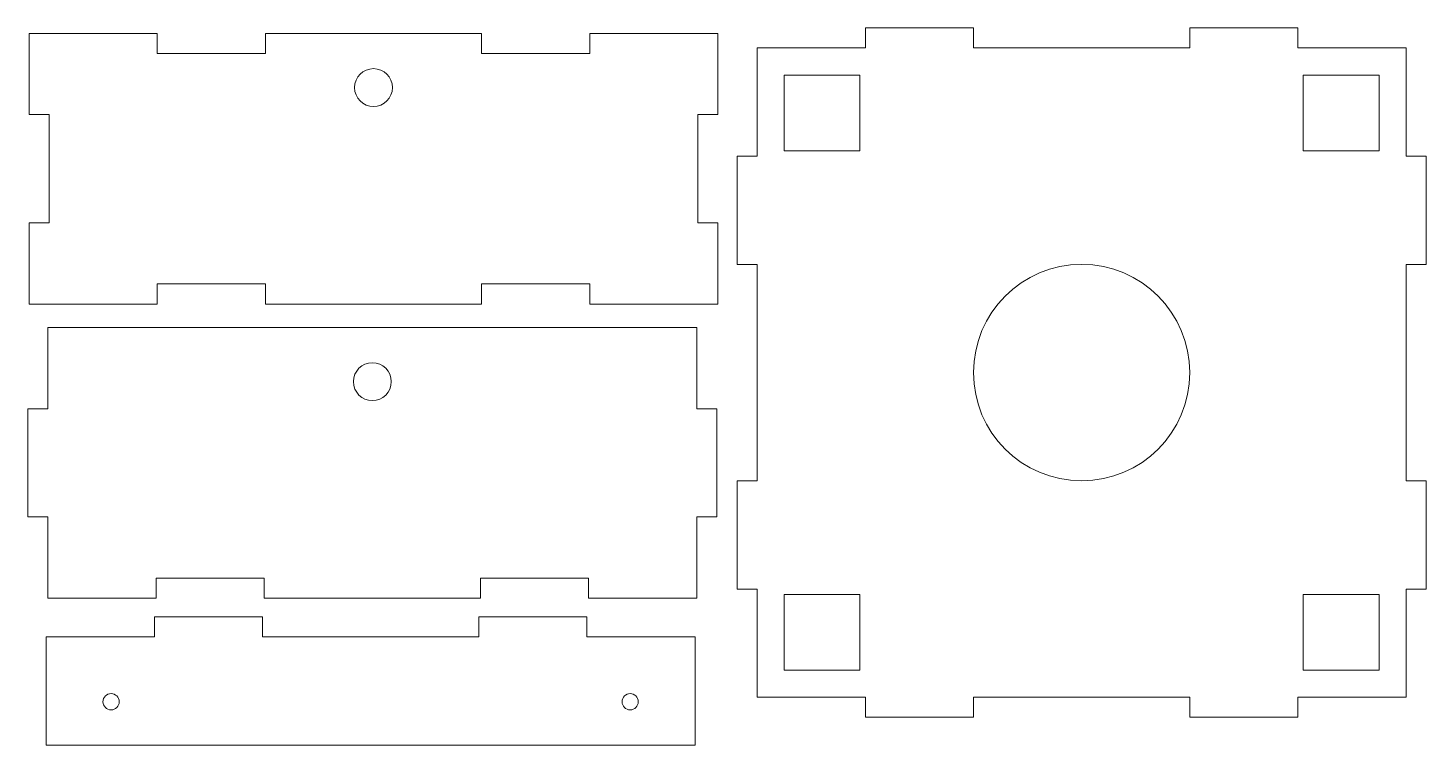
# Model space of a CAD drawing. Header units: millimetres. Extents: x 5 to 263, y -134 to -1.
import ezdxf

# ---------------------------------------------------------------- set-up
doc = ezdxf.new("R2010")
doc.units = ezdxf.units.MM
doc.layers.get('0').update_dxf_attribs({"lineweight": 13, "true_color": 0x000000})

# ---------------------------------------------------------------- blocks, each defined once
blk = doc.blocks.new('блок 3')
for p, q in [((0, 0), (14, 0)), ((0, -14), (0, 0)), ((14, -14), (14, 0)), ((0, -14), (14, -14))]:
    blk.add_line(p, q)

msp = doc.modelspace()

# ---------------------------------------------------------------- linework, layer by layer
for p, q in [((5, -17), (5, -2)), ((5, -2), (28.7, -2)), ((28.7, -2), (28.7, -5.7)), ((48.7, -2), (48.7, -5.7)), ((48.7, -2), (88.7, -2)), ((88.7, -2), (88.7, -5.7)), ((108.7, -2), (108.7, -5.7)), ((108.7, -2), (132.4, -2)), ((132.4, -17), (132.4, -2)), ((159.67, -4.68), (159.67, -0.98)), ((159.67, -0.98), (179.67, -0.98)), ((179.67, -4.68), (179.67, -0.98)), ((219.67, -4.68), (219.67, -0.98)), ((219.67, -0.98), (239.67, -0.98)), ((239.67, -4.68), (239.67, -0.98)), ((139.67, -4.68), (159.67, -4.68)), ((139.67, -24.68), (139.67, -4.68)), ((179.67, -4.68), (219.67, -4.68)), ((239.67, -4.68), (259.67, -4.68)), ((259.67, -24.68), (259.67, -4.68)), ((28.7, -5.7), (48.7, -5.7)), ((88.7, -5.7), (108.7, -5.7)), ((5, -17), (8.7, -17)), ((8.7, -37), (8.7, -17)), ((132.4, -17), (128.7, -17)), ((128.7, -37), (128.7, -17)), ((139.67, -24.68), (135.97, -24.68)), ((135.97, -44.68), (135.97, -24.68)), ((259.67, -24.68), (263.37, -24.68)), ((263.37, -44.68), (263.37, -24.68)), ((5, -52), (5, -37)), ((5, -37), (8.7, -37)), ((132.4, -37), (128.7, -37)), ((132.4, -52), (132.4, -37)), ((139.67, -44.68), (135.97, -44.68)), ((139.67, -84.68), (139.67, -44.68)), ((259.67, -44.68), (263.37, -44.68)), ((259.67, -84.68), (259.67, -44.68)), ((28.7, -52), (28.7, -48.3)), ((28.7, -48.3), (48.7, -48.3)), ((48.7, -52), (48.7, -48.3)), ((88.7, -52), (88.7, -48.3)), ((88.7, -48.3), (108.7, -48.3)), ((108.7, -52), (108.7, -48.3)), ((5, -52), (28.7, -52)), ((48.7, -52), (88.7, -52)), ((108.7, -52), (132.4, -52)), ((8.49, -56.35), (8.49, -71.35)), ((8.49, -56.35), (128.49, -56.35)), ((128.49, -56.35), (128.49, -71.35)), ((8.49, -71.35), (4.79, -71.35)), ((4.79, -71.35), (4.79, -91.35)), ((128.49, -71.35), (132.19, -71.35)), ((132.19, -71.35), (132.19, -91.35)), ((139.67, -84.68), (135.97, -84.68)), ((135.97, -104.68), (135.97, -84.68)), ((259.67, -84.68), (263.37, -84.68)), ((263.37, -104.68), (263.37, -84.68)), ((8.49, -91.35), (4.79, -91.35)), ((8.49, -91.35), (8.49, -106.35)), ((128.49, -91.35), (128.49, -106.35)), ((128.49, -91.35), (132.19, -91.35)), ((28.49, -106.35), (28.49, -102.65)), ((28.49, -102.65), (48.49, -102.65)), ((48.49, -106.35), (48.49, -102.65)), ((88.49, -106.35), (88.49, -102.65)), ((88.49, -102.65), (108.49, -102.65)), ((108.49, -106.35), (108.49, -102.65)), ((139.67, -104.68), (135.97, -104.68)), ((139.67, -124.68), (139.67, -104.68)), ((259.67, -124.68), (259.67, -104.68)), ((259.67, -104.68), (263.37, -104.68)), ((8.49, -106.35), (28.49, -106.35)), ((48.49, -106.35), (88.49, -106.35)), ((108.49, -106.35), (128.49, -106.35)), ((28.17, -113.51), (28.17, -109.81)), ((28.17, -109.81), (48.17, -109.81)), ((48.17, -113.51), (48.17, -109.81)), ((88.17, -113.51), (88.17, -109.81)), ((88.17, -109.81), (108.17, -109.81)), ((108.17, -113.51), (108.17, -109.81)), ((8.17, -113.51), (28.17, -113.51)), ((8.17, -133.51), (8.17, -113.51)), ((48.17, -113.51), (88.17, -113.51)), ((108.17, -113.51), (128.17, -113.51)), ((128.17, -133.51), (128.17, -113.51)), ((139.67, -124.68), (159.67, -124.68)), ((159.67, -124.68), (159.67, -128.38)), ((179.67, -124.68), (179.67, -128.38)), ((179.67, -124.68), (219.67, -124.68)), ((219.67, -124.68), (219.67, -128.38)), ((239.67, -124.68), (259.67, -124.68)), ((239.67, -124.68), (239.67, -128.38)), ((159.67, -128.38), (179.67, -128.38)), ((219.67, -128.38), (239.67, -128.38)), ((8.17, -133.51), (128.17, -133.51))]:
    msp.add_line(p, q)
for centre, radius in [((68.7, -12), 3.5), ((199.67, -64.68), 20), ((68.49, -66.35), 3.5), ((20.17, -125.51), 1.5), ((116.17, -125.51), 1.5)]:
    msp.add_circle(centre, radius)

# ---------------------------------------------------------------- block references
for p in [(144.67, -9.68), (240.67, -9.68), (144.67, -105.68), (240.67, -105.68)]:
    msp.add_blockref('блок 3', p)

doc.saveas('drawing.dxf')
